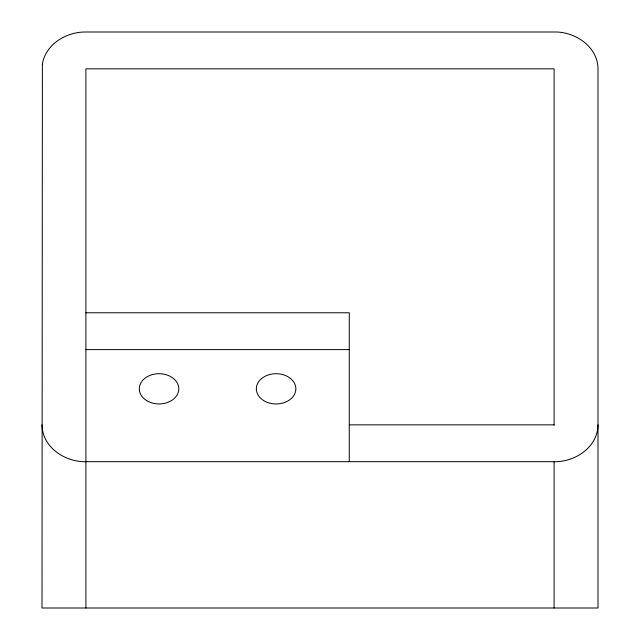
<?xml version="1.0" encoding="UTF-8"?>
<svg xmlns="http://www.w3.org/2000/svg" width="640" height="640" viewBox="0 0 640 640"><rect width="100%" height="100%" fill="white"/><g stroke="black" fill="none" stroke-linecap="round" stroke-linejoin="round"><path stroke-width="0.96" d="M597.992 424.856C597.84 447.184 574.856 462.256 554.096 461.688L85.904 461.688C65.144 462.256 42.16 447.184 42.008 424.856M85.904 312.776L349.264 312.776L349.264 461.688M85.904 349.608L349.264 349.608M349.264 424.856L554.096 424.856M554.096 425.312L554.096 68.832L85.904 68.832L85.904 608M554.096 461.688L554.096 608M42.384 64.024L42.008 608L597.992 608L597.992 68.832C597.84 46.504 574.856 31.432 554.096 32L85.904 32C66.672 31.688 45.72 43.96 42.384 64.024M265.44 401.576A19.752 15.128 0 0 0 295.84 389.544A19.752 15.128 0 0 0 267.04 375.392A19.752 15.128 0 0 0 265.44 401.576M146.728 400.656A19.752 15.128 0 0 0 178.584 391.112A19.752 15.128 0 0 0 151.864 374.744A19.752 15.128 0 0 0 146.728 400.656"/></g></svg>
